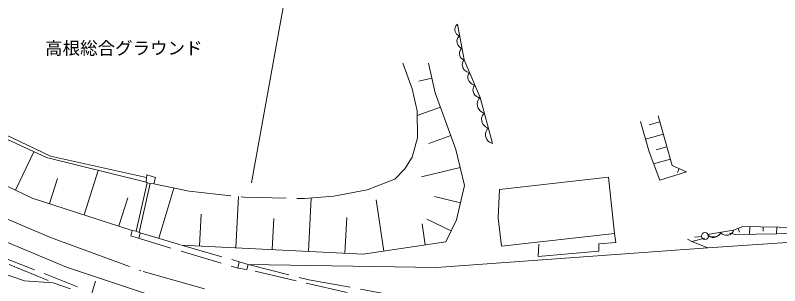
# Model space of a CAD drawing. Units: millimetres, scale not verified. Extents: x 40000 to 680000, y 20000 to 380000.
# Drawn here: x 148996 to 258231, y 281362 to 320061 of the extents above; entities that cross this region are included whole.
import ezdxf
from ezdxf.enums import TextEntityAlignment as Align

# ---------------------------------------------------------------- set-up
doc = ezdxf.new("R2010")
doc.units = ezdxf.units.MM
doc.header["$LTSCALE"] = 1000
doc.linetypes.add('DASHED', pattern=[7.5, 6, -1.5])
doc.linetypes.add('LONG_DASHED_DOTTED', pattern=[15.25, 12, -1.5, 0.25, -1.5])
for name, color, linetype, lineweight in [('M-BGD', 7, 'Continuous', 13), ('M-BMK', 2, 'LONG_DASHED_DOTTED', 13), ('M-STR-HTXT', 7, 'Continuous', 13)]:
    doc.layers.add(name, color=color, linetype=linetype, lineweight=lineweight)
doc.styles.add('ＭＳ ゴシック', font='')
doc.styles.get('ＭＳ ゴシック').set_extended_font_data('MS Gothic')

msp = doc.modelspace()

# ---------------------------------------------------------------- linework, layer by layer
at = {"layer": 'M-BGD'}
for p, q in [((211878, 318374), (211815, 318155)), ((211815, 318155), (211820, 317948)), ((211820, 317948), (211858, 317748)), ((211953, 318527), (211878, 318374)), ((212034, 318646), (211953, 318527)), ((212182, 318778), (212034, 318646)), ((213151, 313669), (212180, 318789)), ((212180, 318789), (213151, 313669)), ((211858, 317748), (211929, 317554)), ((211929, 317554), (212068, 317372)), ((212068, 317372), (212193, 317258)), ((212256, 316842), (212177, 316680)), ((212193, 317258), (212312, 317176)), ((212342, 316968), (212256, 316842)), ((212312, 317176), (212499, 317108)), ((212499, 317108), (212342, 316968)), ((212177, 316680), (212111, 316448)), ((212111, 316448), (212116, 316229)), ((212116, 316229), (212156, 316017)), ((212156, 316017), (212231, 315811)), ((212231, 315811), (212378, 315619)), ((212378, 315619), (212511, 315498)), ((212530, 314936), (212468, 314716)), ((212468, 314716), (212472, 314510)), ((212511, 315498), (212637, 315412)), ((212605, 315088), (212530, 314936)), ((212686, 315208), (212605, 315088)), ((212637, 315412), (212834, 315339)), ((212834, 315339), (212686, 315208)), ((212472, 314510), (212510, 314309)), ((212510, 314309), (212582, 314115)), ((212582, 314115), (212720, 313934)), ((212720, 313934), (212845, 313819)), ((212845, 313819), (212965, 313738)), ((212998, 313517), (212934, 313360)), ((212965, 313738), (213151, 313669)), ((213135, 313706), (212998, 313517)), ((215439, 308274), (213151, 313669)), ((213151, 313669), (215439, 308274)), ((208996, 308955), (208024, 313195)), ((212886, 313166), (212870, 312898)), ((212870, 312898), (212927, 312661)), ((212934, 313360), (212886, 313166)), ((212927, 312661), (213020, 312440)), ((213020, 312440), (213151, 312235)), ((213151, 312235), (213355, 312061)), ((213355, 312061), (213528, 311961)), ((213528, 311961), (213685, 311897)), ((213680, 311352), (213664, 311097)), ((213725, 311536), (213680, 311352)), ((213685, 311897), (213916, 311865)), ((213786, 311686), (213725, 311536)), ((213916, 311865), (213786, 311686)), ((208510, 311075), (206642, 310647)), ((213664, 311097), (213718, 310872)), ((213718, 310872), (213807, 310663)), ((213807, 310663), (213931, 310467)), ((213931, 310467), (214125, 310302)), ((214125, 310302), (214289, 310207)), ((214289, 310207), (214439, 310146)), ((214410, 309575), (214393, 309308)), ((214393, 309308), (214450, 309071)), ((214458, 309770), (214410, 309575)), ((214439, 310146), (214658, 310116)), ((214521, 309927), (214458, 309770)), ((214658, 310116), (214521, 309927)), ((211955, 300839), (208996, 308955)), ((214450, 309071), (214543, 308850)), ((214543, 308850), (214674, 308645)), ((214674, 308645), (214878, 308471)), ((214878, 308471), (215051, 308370)), ((215051, 308370), (215208, 308307)), ((215249, 308097), (215152, 307928)), ((215208, 308307), (215439, 308274)), ((215435, 308290), (215249, 308097)), ((217201, 301723), (215439, 308274)), ((215439, 308274), (217201, 301723)), ((215066, 307714), (215005, 307412)), ((215005, 307412), (215032, 307134)), ((215032, 307134), (215103, 306867)), ((215152, 307928), (215066, 307714)), ((139589, 306724), (154051, 299919)), ((139807, 306040), (153434, 299688)), ((209736, 306926), (206420, 305717)), ((215103, 306867), (215220, 306612)), ((215220, 306612), (215424, 306382)), ((215424, 306382), (215606, 306240)), ((215606, 306240), (215775, 306143)), ((215854, 305884), (215761, 305723)), ((215775, 306143), (216033, 306069)), ((216033, 306069), (215854, 305884)), ((215679, 305518), (215621, 305229)), ((215621, 305229), (215647, 304963)), ((215647, 304963), (215715, 304708)), ((215761, 305723), (215679, 305518)), ((241118, 304802), (239576, 304371)), ((242855, 298589), (240870, 305690)), ((215715, 304708), (215826, 304464)), ((215826, 304464), (216022, 304244)), ((216022, 304244), (216195, 304108)), ((216195, 304108), (216357, 304015)), ((216418, 303751), (216320, 303582)), ((216357, 304015), (216604, 303944)), ((216604, 303944), (216418, 303751)), ((211215, 302868), (208112, 301737)), ((216235, 303369), (216173, 303066)), ((216173, 303066), (216200, 302788)), ((216200, 302788), (216272, 302521)), ((216320, 303582), (216235, 303369)), ((241614, 303027), (239058, 302313)), ((216272, 302521), (216388, 302267)), ((216388, 302267), (216593, 302036)), ((216593, 302036), (216774, 301894)), ((216774, 301894), (216943, 301797)), ((216943, 301797), (217201, 301723)), ((136971, 300807), (151415, 293903)), ((149008, 295054), (151626, 300531)), ((213177, 295710), (211955, 300839)), ((242111, 301252), (240585, 300826)), ((153434, 299688), (167676, 296189)), ((154051, 299919), (167758, 296827)), ((242607, 299477), (240209, 298807)), ((212566, 298275), (207056, 296962)), ((244893, 297653), (242855, 298589)), ((158836, 291529), (160854, 297838)), ((167771, 297210), (167758, 296827)), ((169010, 296825), (167771, 297210)), ((243874, 298121), (243620, 297567)), ((153889, 293112), (155038, 296703)), ((167819, 296102), (166257, 289155)), ((167758, 296827), (167676, 296189)), ((167676, 296189), (167819, 296102)), ((167819, 296102), (168283, 296008)), ((168772, 295934), (169010, 296825)), ((218204, 295127), (233765, 296905)), ((233765, 296905), (234601, 288815)), ((168283, 296008), (166706, 288984)), ((168283, 296008), (168772, 295934)), ((169494, 288168), (171673, 295315)), ((212021, 290780), (213177, 295710)), ((218017, 291078), (218204, 295127)), ((151415, 293903), (165679, 289249)), ((163783, 289947), (165056, 293926)), ((180519, 286794), (180883, 294108)), ((190903, 286278), (191283, 293918)), ((212599, 293245), (208892, 294114)), ((201651, 286331), (200560, 293665)), ((175327, 287052), (175554, 291623)), ((185711, 286536), (185932, 290970)), ((196095, 286020), (196350, 291142)), ((211276, 289216), (207797, 290874)), ((210530, 287652), (212021, 290780)), ((218453, 287000), (218017, 291078)), ((207571, 287212), (207127, 290196)), ((252983, 289827), (251619, 289297)), ((252301, 289562), (252506, 289036)), ((264536, 289650), (252983, 289827)), ((253946, 289813), (253929, 288706)), ((255871, 289783), (255861, 289155)), ((257797, 289754), (257782, 288768)), ((143523, 289396), (156316, 283996)), ((165679, 289249), (165501, 288482)), ((165679, 289249), (166257, 289155)), ((166257, 289155), (166706, 288984)), ((166860, 288932), (166656, 288134)), ((166706, 288984), (166860, 288932)), ((234601, 288815), (218453, 287000)), ((234823, 287544), (234601, 288815)), ((247054, 288417), (246059, 288318)), ((247910, 288714), (251619, 289297)), ((247910, 288714), (248052, 288544)), ((248050, 288428), (249047, 288352)), ((248052, 288544), (248183, 288449)), ((248183, 288449), (248350, 288360)), ((249050, 288316), (249269, 288389)), ((249269, 288389), (249477, 288537)), ((249477, 288537), (249609, 288674)), ((249609, 288674), (249704, 288804)), ((249704, 288804), (249787, 289009)), ((249787, 289009), (249929, 288839)), ((249929, 288839), (250060, 288744)), ((250060, 288744), (250227, 288655)), ((250227, 288655), (250470, 288578)), ((250470, 288578), (250701, 288576)), ((250701, 288576), (250927, 288611)), ((250927, 288611), (251146, 288684)), ((251945, 288674), (251046, 288885)), ((251146, 288684), (251354, 288832)), ((251354, 288832), (251486, 288969)), ((251486, 288969), (251581, 289099)), ((251581, 289099), (251664, 289304)), ((263145, 288854), (251945, 288674)), ((198691, 285891), (210530, 287652)), ((223822, 287315), (223703, 285521)), ((232391, 287372), (234823, 287544)), ((232406, 286285), (232391, 287372)), ((245055, 288006), (245669, 287683)), ((245669, 287683), (247522, 288188)), ((247976, 286764), (245669, 287683)), ((262384, 287738), (247976, 286764)), ((248350, 288360), (248593, 288283)), ((248593, 288283), (248825, 288281)), ((248825, 288281), (249050, 288316)), ((172731, 287181), (198691, 285891)), ((247976, 286764), (209176, 283954)), ((223703, 285521), (232406, 286285)), ((150310, 282054), (140414, 285384)), ((180801, 283869), (181000, 284791)), ((181000, 284791), (182270, 284387)), ((182270, 284387), (182096, 283698)), ((209176, 283954), (182270, 284387)), ((156316, 283996), (171604, 278937)), ((180801, 283869), (182096, 283698)), ((154386, 281793), (150310, 282054))]:
    msp.add_line(p, q, dxfattribs=at)
at = {"layer": 'M-BGD', "linetype": 'DASHED'}
for p, q in [((205701, 309520), (204363, 313211)), ((206405, 306407), (205701, 309520)), ((206488, 302519), (206405, 306407)), ((239580, 300501), (238324, 304862)), ((205688, 299758), (206488, 302519)), ((239580, 300501), (241085, 296452)), ((204667, 298091), (205688, 299758)), ((203221, 296588), (204667, 298091)), ((241085, 296452), (244893, 297653)), ((199288, 295067), (203221, 296588)), ((168772, 295934), (173841, 294872)), ((194497, 294183), (199288, 295067)), ((173841, 294872), (181708, 294019)), ((181708, 294019), (190308, 293838)), ((190308, 293838), (194497, 294183)), ((165501, 288482), (180801, 283869)), ((166860, 288932), (172731, 287181)), ((141219, 287281), (154386, 281793)), ((172731, 287181), (181000, 284791)), ((146135, 285839), (157867, 281226)), ((182270, 284387), (190933, 282206)), ((196419, 280389), (182096, 283698)), ((190933, 282206), (202659, 280077)), ((154386, 281793), (156895, 280916))]:
    msp.add_line(p, q, dxfattribs=at)
at = {"layer": 'M-BGD'}
msp.add_circle((247552, 288467), 500, dxfattribs=at)
at = {"layer": 'M-BMK'}
for p, q in [((146233, 291601), (154046, 288287)), ((154046, 288287), (167288, 283387)), ((167288, 283387), (176031, 280923))]:
    msp.add_line(p, q, dxfattribs=at)
at = {"layer": 'M-STR-HTXT'}
for p, q in [((190250, 337843), (182756, 296086)), ((160481, 282005), (150591, 249867))]:
    msp.add_line(p, q, dxfattribs=at)

# ---------------------------------------------------------------- texts
at = {"layer": 'M-BGD', "style": 'ＭＳ ゴシック'}
msp.add_text('高根総合グラウンド', height=1833, dxfattribs=at).set_placement((153256, 313893), align=Align.BOTTOM_LEFT)

doc.saveas('drawing.dxf')
